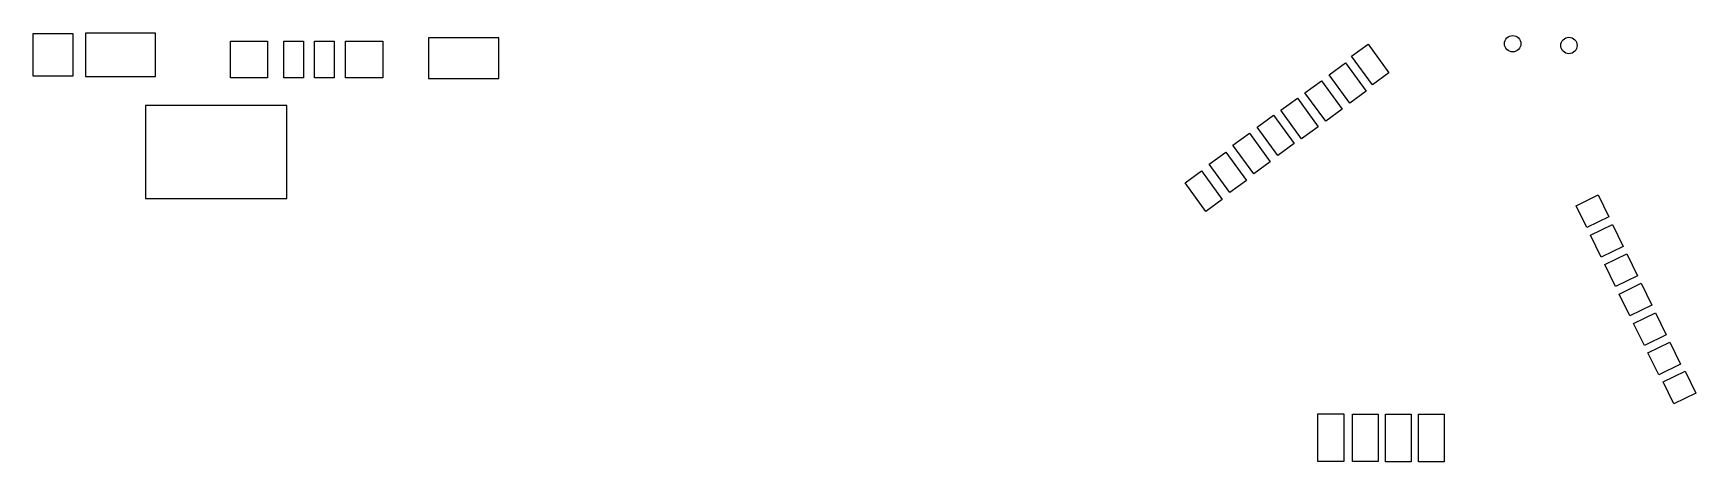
# Model space of a CAD drawing. Extents: x -42.8 to 46.2, y -11.3 to 11.6.
import ezdxf

# ---------------------------------------------------------------- set-up
doc = ezdxf.new("R2010")
doc.units = 0
doc.layers.add('CAPA_1', color=7, linetype='CONTINUOUS')

msp = doc.modelspace()

# ---------------------------------------------------------------- linework, layer by layer
at = {"layer": 'CAPA_1'}
for points in [[(-39.9845, 9.2553), (-36.2275, 9.2553), (-36.2275, 11.5671), (-39.9845, 11.5671), (-39.9845, 9.2553)], [(-42.7758, 11.5472), (-40.6591, 11.5472), (-40.6591, 9.2718), (-42.7758, 9.2718), (-42.7758, 11.5472)], [(-21.6229, 9.1519), (-17.8659, 9.1519), (-17.8659, 11.3215), (-21.6229, 11.3215), (-21.6229, 9.1519)], [(27.7682, 10.3405), (28.6509, 10.9818), (29.7586, 9.4572), (28.8759, 8.8159), (27.7682, 10.3405)], [(26.5613, 9.3467), (27.444, 9.988), (28.5518, 8.4634), (27.669, 7.822), (26.5613, 9.3467)], [(25.2719, 8.3897), (26.1546, 9.031), (27.2623, 7.5063), (26.3796, 6.865), (25.2719, 8.3897)], [(23.9823, 7.4473), (24.8651, 8.0886), (25.9728, 6.564), (25.0901, 5.9227), (23.9823, 7.4473)], [(-36.7729, 2.7299), (-29.2059, 2.7299), (-29.2059, 7.7041), (-36.7729, 7.7041), (-36.7729, 2.7299)], [(22.7094, 6.5547), (23.5921, 7.196), (24.6998, 5.6713), (23.8171, 5.03), (22.7094, 6.5547)], [(21.4198, 5.5792), (22.3026, 6.2206), (23.4103, 4.6959), (22.5276, 4.0546), (21.4198, 5.5792)], [(20.1469, 4.5708), (21.0296, 5.2122), (22.1373, 3.6875), (21.2546, 3.0462), (20.1469, 4.5708)], [(18.8575, 3.5623), (19.7402, 4.2036), (20.8479, 2.679), (19.9652, 2.0376), (18.8575, 3.5623)]]:
    msp.add_lwpolyline(points, close=True, dxfattribs=at)
at = {"layer": 'CAPA_1', "color": 251}
for points in [[(-32.2253, 11.1365), (-30.2426, 11.1365), (-30.2426, 9.1869), (-32.2253, 9.1869), (-32.2253, 11.1365)], [(-29.3619, 11.1365), (-28.3097, 11.1365), (-28.3097, 9.1869), (-29.3619, 9.1869), (-29.3619, 11.1365)], [(-27.728, 11.1365), (-26.6758, 11.1365), (-26.6758, 9.1869), (-27.728, 9.1869), (-27.728, 11.1365)], [(-26.0597, 11.1365), (-24.0726, 11.1365), (-24.0726, 9.1869), (-26.0597, 9.1869), (-26.0597, 11.1365)], [(36.3856, 11.4465), (36.474, 11.4376), (36.5563, 11.412), (36.6308, 11.3716), (36.6958, 11.318), (36.7494, 11.2531), (36.7898, 11.1786), (36.8154, 11.0962), (36.8243, 11.0078), (36.8154, 10.9194), (36.7898, 10.8371), (36.7494, 10.7626), (36.6958, 10.6977), (36.6308, 10.6441), (36.5563, 10.6037), (36.474, 10.5781), (36.3856, 10.5692), (36.2972, 10.5781), (36.2149, 10.6037), (36.1404, 10.6441), (36.0754, 10.6977), (36.0218, 10.7626), (35.9814, 10.8371), (35.9558, 10.9194), (35.9469, 11.0078), (35.9558, 11.0962), (35.9814, 11.1786), (36.0218, 11.2531), (36.0754, 11.318), (36.1404, 11.3716), (36.2149, 11.412), (36.2972, 11.4376), (36.3856, 11.4465)], [(39.3965, 11.3535), (39.4849, 11.3446), (39.5672, 11.319), (39.6417, 11.2786), (39.7067, 11.225), (39.7603, 11.16), (39.8007, 11.0855), (39.8263, 11.0032), (39.8352, 10.9148), (39.8263, 10.8264), (39.8007, 10.7441), (39.7603, 10.6696), (39.7067, 10.6046), (39.6417, 10.551), (39.5672, 10.5106), (39.4849, 10.485), (39.3965, 10.4761), (39.3081, 10.485), (39.2257, 10.5106), (39.1512, 10.551), (39.0863, 10.6046), (39.0327, 10.6696), (38.9923, 10.7441), (38.9667, 10.8264), (38.9578, 10.9148), (38.9667, 11.0032), (38.9923, 11.0855), (39.0327, 11.16), (39.0863, 11.225), (39.1512, 11.2786), (39.2257, 11.319), (39.3081, 11.3446), (39.3965, 11.3535)], [(40.9607, 2.9197), (41.5333, 1.7457), (40.3593, 1.173), (39.7867, 2.3471), (40.9607, 2.9197)], [(40.9607, 2.9197), (41.5333, 1.7457), (40.3593, 1.173), (39.7867, 2.3471), (40.9607, 2.9197)], [(41.7285, 1.3456), (42.3011, 0.1715), (41.127, -0.4011), (40.5544, 0.7729), (41.7285, 1.3456)], [(41.7285, 1.3456), (42.3011, 0.1715), (41.127, -0.4011), (40.5544, 0.7729), (41.7285, 1.3456)], [(42.4962, -0.2285), (43.0688, -1.4025), (41.8948, -1.9751), (41.3222, -0.8011), (42.4962, -0.2285)], [(42.4962, -0.2285), (43.0688, -1.4025), (41.8948, -1.9751), (41.3222, -0.8011), (42.4962, -0.2285)], [(43.264, -1.8025), (43.8366, -2.9766), (42.6625, -3.5492), (42.0899, -2.3752), (43.264, -1.8025)], [(43.264, -1.8025), (43.8366, -2.9766), (42.6625, -3.5492), (42.0899, -2.3752), (43.264, -1.8025)], [(44.0316, -3.3765), (44.6042, -4.5506), (43.4302, -5.1232), (42.8576, -3.9491), (44.0316, -3.3765)], [(44.0316, -3.3765), (44.6042, -4.5506), (43.4302, -5.1232), (42.8576, -3.9491), (44.0316, -3.3765)], [(44.7994, -4.9507), (45.372, -6.1247), (44.1979, -6.6973), (43.6253, -5.5233), (44.7994, -4.9507)], [(44.7994, -4.9507), (45.372, -6.1247), (44.1979, -6.6973), (43.6253, -5.5233), (44.7994, -4.9507)], [(45.6085, -6.5059), (46.1811, -7.6799), (45.0071, -8.2525), (44.4345, -7.0785), (45.6085, -6.5059)], [(45.6085, -6.5059), (46.1811, -7.6799), (45.0071, -8.2525), (44.4345, -7.0785), (45.6085, -6.5059)], [(25.9639, -8.7867), (27.3463, -8.7867), (27.3463, -11.3256), (25.9639, -11.3256), (25.9639, -8.7867)], [(25.9639, -8.7867), (27.3463, -8.7867), (27.3463, -11.3256), (25.9639, -11.3256), (25.9639, -8.7867)], [(27.8116, -8.7933), (29.194, -8.7933), (29.194, -11.3322), (27.8116, -11.3322), (27.8116, -8.7933)], [(27.8116, -8.7933), (29.194, -8.7933), (29.194, -11.3322), (27.8116, -11.3322), (27.8116, -8.7933)], [(29.5759, -8.8037), (30.9583, -8.8037), (30.9583, -11.3426), (29.5759, -11.3426), (29.5759, -8.8037)], [(31.3448, -8.8008), (32.7272, -8.8008), (32.7272, -11.3397), (31.3448, -11.3397), (31.3448, -8.8008)]]:
    msp.add_lwpolyline(points, close=True, dxfattribs=at)

doc.saveas('drawing.dxf')
